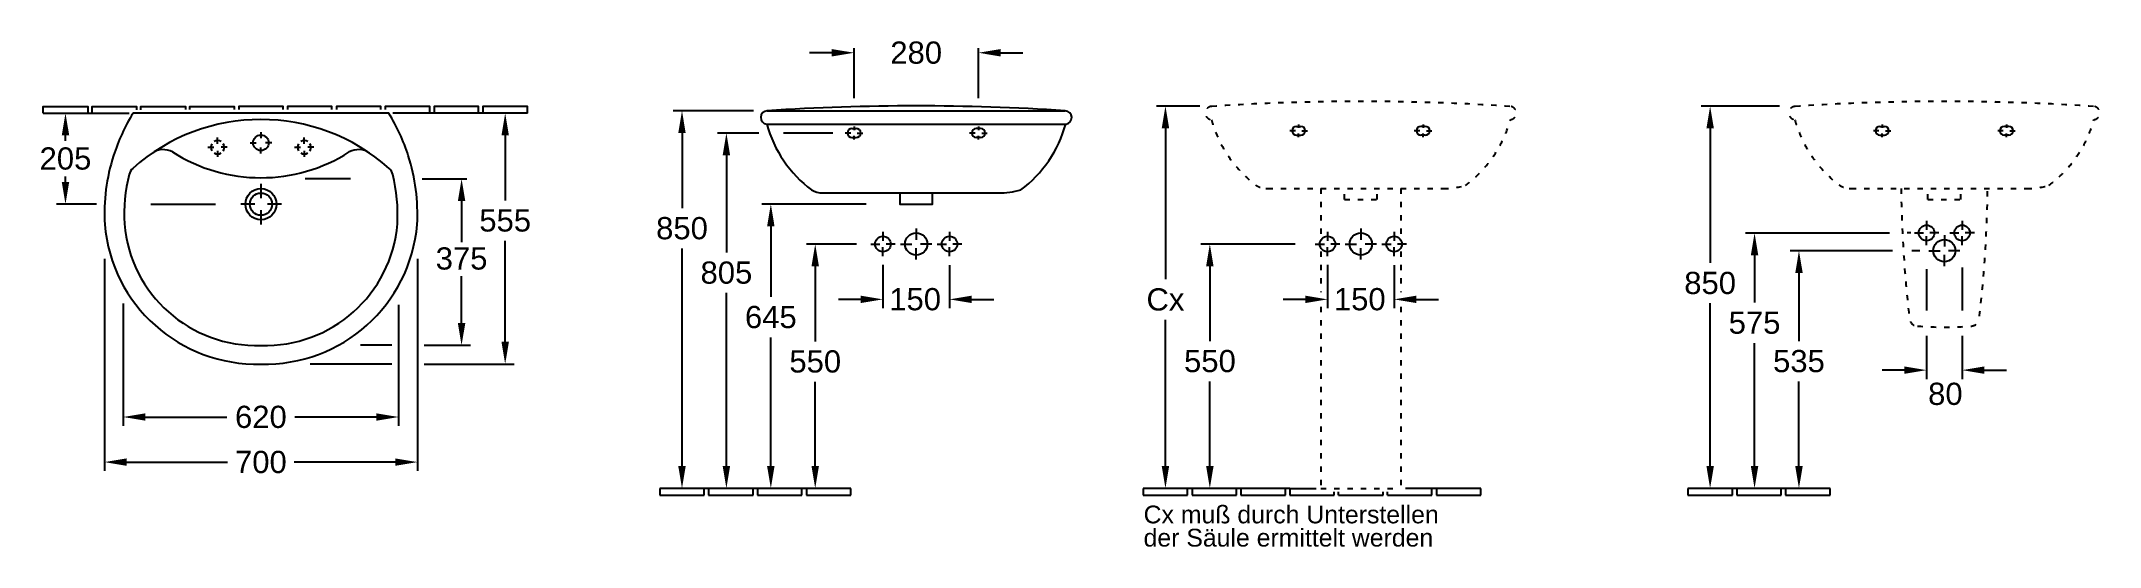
# Model space of a CAD drawing. Extents: x 314 to 4949, y 466 to 1604.
import ezdxf

# ---------------------------------------------------------------- set-up
doc = ezdxf.new("R2010")
doc.units = 0
doc.linetypes.add('ACAD_ISO03W100', pattern=[30, 12, -18])
for name, color, linetype in [('DRAUF', 6, 'CONTINUOUS'), ('DRAUF_Abfluss', 7, 'CONTINUOUS'), ('DRAUF_Bemassung', 7, 'CONTINUOUS'), ('DRAUF_Fliesen', 2, 'CONTINUOUS'), ('DRAUF_Hahnloch', 7, 'CONTINUOUS'), ('FRONT', 6, 'CONTINUOUS'), ('FRONT_Abfluss', 7, 'CONTINUOUS'), ('FRONT_Befestigung', 7, 'CONTINUOUS'), ('FRONT_Bemassung', 7, 'CONTINUOUS'), ('FRONT_Fliesen', 2, 'CONTINUOUS'), ('INST1', 4, 'CONTINUOUS'), ('INST1_Abfluss', 7, 'CONTINUOUS'), ('INST1_Befestigung', 7, 'CONTINUOUS'), ('INST1_Bemassung', 7, 'CONTINUOUS'), ('INST1_Fliesen', 2, 'CONTINUOUS'), ('INST1_Text_Deu', 7, 'CONTINUOUS'), ('INST2', 4, 'CONTINUOUS'), ('INST2_Abfluss', 7, 'CONTINUOUS'), ('INST2_Befestigung', 7, 'CONTINUOUS'), ('INST2_Bemassung', 7, 'CONTINUOUS'), ('INST2_Fliesen', 2, 'CONTINUOUS')]:
    doc.layers.add(name, color=color, linetype=linetype)
doc.styles.get("Standard").update_dxf_attribs({"font": 'ARIAL.TTF'})

msp = doc.modelspace()

# ---------------------------------------------------------------- linework, layer by layer
at = {"layer": 'DRAUF'}
msp.add_lwpolyline([(520.7, 1442.1, 0.060911), (476.7, 1346.3, 0.090628), (456.8, 1191.5, 0.397962), (808.5, 877.2, 0.397962), (1160.3, 1191.5, 0.090628), (1140.4, 1346.3, 0.060911), (1096.4, 1442.1)], format="xyb", close=True, dxfattribs=at)
at = {"layer": 'DRAUF', "color": 1, "linetype": 'Continuous'}
msp.add_circle((808.5, 1237.1), 35, dxfattribs=at)
at = {"layer": 'DRAUF', "color": 5, "linetype": 'Continuous'}
for centre, radius, start, end in [((808.5, 993.6), 434, 48.3101, 131.6899), ((894.1, 1211.1), 393.5, 166.3298, 182.7174), ((537.6, 1297.9), 26.5, 131.6899, 166.3298), ((1079.5, 1297.9), 26.5, 13.6702, 48.3101), ((722.9, 1211.1), 393.5, 357.2826, 13.6702)]:
    msp.add_arc(centre, radius, start, end, dxfattribs=at)
at = {"layer": 'DRAUF', "color": 4}
for centre, radius, start, end in [((588.9, 1316.8), 43.1, 61.1582, 125.1792), ((808.5, 1666.4), 369.8, 237.4704, 302.5296), ((1028.2, 1316.8), 43.1, 54.8208, 118.8418)]:
    msp.add_arc(centre, radius, start, end, dxfattribs=at)
at = {"layer": 'DRAUF', "color": 5}
for centre, start, end in [((798.5, 1217.6), 184.8228, 271.9329), ((818.6, 1217.6), 268.0671, 355.1772)]:
    msp.add_arc(centre, 298.5, start, end, dxfattribs=at)
at = {"layer": 'DRAUF_Abfluss', "color": 1, "linetype": 'Continuous'}
for p, q in [((808.5, 1282.6), (808.5, 1250.9)), ((794.7, 1237.1), (763.1, 1237.1)), ((808.5, 1223.3), (808.5, 1191.6)), ((854.7, 1237.1), (823.1, 1237.1))]:
    msp.add_line(p, q, dxfattribs=at)
at = {"layer": 'DRAUF_Abfluss', "color": 4, "linetype": 'Continuous'}
msp.add_circle((808.5, 1237.1), 25, dxfattribs=at)
at = {"layer": 'DRAUF_Bemassung'}
for p, q in [((368.5, 1379.6), (368.5, 1392.1)), ((1358.5, 1392.1), (1358.5, 1245.6)), ((368.5, 1287.1), (368.5, 1299.6)), ((1009.9, 1294.3), (908.2, 1294.3)), ((1171.8, 1294.3), (1272.4, 1294.3)), ((438.1, 1237.1), (348.5, 1237.1)), ((560.5, 1237.1), (706.5, 1237.1)), ((1260.3, 1244.3), (1260.3, 1151.5)), ((456.2, 1113.7), (456.2, 636.4)), ((1160.9, 1113.7), (1160.9, 636.4)), ((1358.5, 927.2), (1358.5, 1154.6)), ((1260.3, 969.3), (1260.3, 1075.3)), ((498.5, 1013.3), (498.5, 737.9)), ((1118.5, 1010.7), (1118.5, 737.9)), ((1103.5, 919.3), (1032.6, 919.3)), ((1175.9, 919.3), (1280.3, 919.3)), ((1103.5, 877.2), (919.1, 877.2)), ((1175.9, 877.2), (1378.5, 877.2)), ((548.5, 757.9), (732.1, 757.9)), ((1068.5, 757.9), (885, 757.9)), ((506.2, 656.4), (733.4, 656.4)), ((1110.9, 656.4), (883.7, 656.4))]:
    msp.add_line(p, q, dxfattribs=at)
for points in [[(360.2, 1392.1), (376.9, 1392.1), (368.5, 1442.1)], [(1350.2, 1392.1), (1366.9, 1392.1), (1358.5, 1442.1)], [(360.2, 1287.1), (376.9, 1287.1), (368.5, 1237.1)], [(1252, 1244.3), (1268.7, 1244.3), (1260.3, 1294.3)], [(1252, 969.3), (1268.7, 969.3), (1260.3, 919.3)], [(1350.2, 927.2), (1366.9, 927.2), (1358.5, 877.2)], [(548.5, 766.2), (548.5, 749.6), (498.5, 757.9)], [(1068.5, 766.2), (1068.5, 749.6), (1118.5, 757.9)], [(506.2, 664.7), (506.2, 648), (456.2, 656.4)], [(1110.9, 664.7), (1110.9, 648), (1160.9, 656.4)]]:
    msp.add_solid(points, dxfattribs=at)
at = {"layer": 'DRAUF_Fliesen'}
for p, q in [((318.5, 1442.1), (418.5, 1442.1)), ((418.5, 1442.1), (428.5, 1442.1)), ((428.5, 1442.1), (511.8, 1442.1)), ((1188.5, 1442.1), (1105.6, 1442.1)), ((1198.5, 1442.1), (1188.5, 1442.1)), ((1298.5, 1442.1), (1198.5, 1442.1)), ((1308.5, 1442.1), (1298.5, 1442.1)), ((1408.5, 1442.1), (1308.5, 1442.1))]:
    msp.add_line(p, q, dxfattribs=at)
for points in [[(318.5, 1442.1), (318.5, 1457.1), (418.5, 1457.1), (418.5, 1442.1)], [(428.5, 1442.1), (428.5, 1457.1), (528.5, 1457.1), (528.5, 1449.4)], [(538.5, 1449.6), (538.5, 1457.1), (638.5, 1457.1), (638.5, 1450.2)], [(648.5, 1450.2), (648.5, 1457.1), (748.5, 1457.1), (748.5, 1450.2)], [(858.5, 1450.2), (858.5, 1457.1), (758.5, 1457.1), (758.5, 1450.2)], [(968.5, 1450.2), (968.5, 1457.1), (868.5, 1457.1), (868.5, 1450.2)], [(1078.5, 1450.2), (1078.5, 1457.1), (978.5, 1457.1), (978.5, 1450.2)], [(1188.5, 1442.1), (1188.5, 1457.1), (1088.5, 1457.1), (1088.5, 1450.3)], [(1298.5, 1442.1), (1298.5, 1457.1), (1198.5, 1457.1), (1198.5, 1442.1)], [(1408.5, 1442.1), (1408.5, 1457.1), (1308.5, 1457.1), (1308.5, 1442.1)]]:
    msp.add_lwpolyline(points, dxfattribs=at)
at = {"layer": 'DRAUF_Hahnloch', "color": 1, "linetype": 'Continuous'}
for p, q in [((808.5, 1399.5), (808.5, 1385.8)), ((689.1, 1365.2), (702.9, 1365.2)), ((711, 1373.3), (711, 1387)), ((711, 1357), (711, 1343.3)), ((732.9, 1365.2), (719.1, 1365.2)), ((784.2, 1375.2), (797.9, 1375.2)), ((808.5, 1350.8), (808.5, 1364.5)), ((832.9, 1375.2), (819.2, 1375.2)), ((884.2, 1365.2), (897.9, 1365.2)), ((906.1, 1373.3), (906.1, 1387)), ((906.1, 1357), (906.1, 1343.3)), ((927.9, 1365.2), (914.2, 1365.2))]:
    msp.add_line(p, q, dxfattribs=at)
at = {"layer": 'DRAUF_Hahnloch', "color": 2, "linetype": 'Continuous'}
msp.add_circle((808.5, 1375.2), 17.5, dxfattribs=at)
at = {"layer": 'DRAUF_Hahnloch', "color": 7, "linetype": 'Continuous'}
for centre, start, end in [((711, 1365.2), 148.745, 211.255), ((711, 1365.2), 58.745, 121.255), ((711, 1365.2), 238.745, 301.255), ((711, 1365.2), 328.745, 31.255), ((906.1, 1365.2), 148.745, 211.255), ((906.1, 1365.2), 58.745, 121.255), ((906.1, 1365.2), 238.745, 301.255), ((906.1, 1365.2), 328.745, 31.255)]:
    msp.add_arc(centre, 15, start, end, dxfattribs=at)
at = {"layer": 'FRONT'}
for p, q in [((1948.3, 1447.3), (2619.5, 1447.3)), ((1947.2, 1417.3), (2620.5, 1417.3)), ((2073.6, 1262.3), (2469.2, 1262.3))]:
    msp.add_line(p, q, dxfattribs=at)
at = {"layer": 'FRONT', "color": 4}
msp.add_lwpolyline([(2247.1, 1262.3), (2247.1, 1237.3), (2320.7, 1237.3), (2320.7, 1262.3)], dxfattribs=at)
at = {"layer": 'FRONT'}
for centre, radius, start, end in [((1948.9, 1432.3), 15.1, 92.3467, 263.6586), ((2618.9, 1432.3), 15.1, 276.3414, 87.6533), ((2216.1, 1492.3), 279.1, 195.5762, 233.0719), ((2351.7, 1492.3), 279.1, 306.9281, 344.4238), ((2073.6, 1312.3), 50, 239.7212, 270), ((2469.5, 1448.2), 185.8, 269.8995, 285.5726)]:
    msp.add_arc(centre, radius, start, end, dxfattribs=at)
at = {"layer": 'FRONT', "color": 3}
msp.add_arc((2283.9, -3624.3), 5082.7, 86.2141, 93.7859, dxfattribs=at)
at = {"layer": 'FRONT_Abfluss', "color": 1, "linetype": 'Continuous'}
for p, q in [((2208.9, 1174.8), (2208.9, 1154.5)), ((2283.9, 1182.3), (2283.9, 1156.9)), ((2358.9, 1174.8), (2358.9, 1154.5)), ((2181.4, 1147.3), (2201.8, 1147.4)), ((2208.9, 1119.8), (2208.9, 1140.2)), ((2236.4, 1147.3), (2216, 1147.3)), ((2248.9, 1147.3), (2274.3, 1147.3)), ((2283.9, 1112.3), (2283.9, 1137.8)), ((2318.9, 1147.3), (2293.4, 1147.3)), ((2331.4, 1147.3), (2351.8, 1147.3)), ((2358.9, 1119.8), (2358.9, 1140.2)), ((2386.4, 1147.3), (2366, 1147.4))]:
    msp.add_line(p, q, dxfattribs=at)
at = {"layer": 'FRONT_Abfluss', "color": 2, "linetype": 'Continuous'}
for centre in [(2208.9, 1147.3), (2358.9, 1147.3)]:
    msp.add_circle(centre, 17.5, dxfattribs=at)
at = {"layer": 'FRONT_Abfluss', "color": 4, "linetype": 'Continuous'}
msp.add_circle((2283.9, 1147.3), 25, dxfattribs=at)
at = {"layer": 'FRONT_Befestigung', "color": 1, "linetype": 'Continuous'}
for p, q in [((2136.5, 1397.3), (2124.2, 1397.3)), ((2143.9, 1411.7), (2143.9, 1403.7)), ((2143.9, 1383), (2143.9, 1390.9)), ((2151.3, 1397.3), (2163.6, 1397.3)), ((2416.5, 1397.3), (2404.2, 1397.3)), ((2423.9, 1411.7), (2423.9, 1403.7)), ((2423.9, 1383), (2423.9, 1390.9)), ((2431.3, 1397.3), (2443.6, 1397.3))]:
    msp.add_line(p, q, dxfattribs=at)
at = {"layer": 'FRONT_Befestigung', "color": 7, "linetype": 'Continuous'}
for p, q in [((2138.9, 1407.3), (2148.9, 1407.3)), ((2428.9, 1407.3), (2418.9, 1407.3)), ((2138.9, 1387.3), (2148.9, 1387.3)), ((2428.9, 1387.3), (2418.9, 1387.3))]:
    msp.add_line(p, q, dxfattribs=at)
for centre, start, end in [((2138.9, 1397.3), 90, 270), ((2148.9, 1397.3), 270, 90), ((2418.9, 1397.3), 90, 270), ((2428.9, 1397.3), 270, 90)]:
    msp.add_arc(centre, 10, start, end, dxfattribs=at)
at = {"layer": 'FRONT_Bemassung'}
for p, q in [((2093.9, 1578), (2043.9, 1578)), ((2143.9, 1475.8), (2143.9, 1588)), ((2423.9, 1475.8), (2423.9, 1588)), ((2473.9, 1578), (2523.9, 1578)), ((1917.9, 1447.3), (1736.6, 1447.3)), ((1756.6, 1397.3), (1756.6, 1228.2)), ((1929.6, 1397.3), (1836.6, 1397.3)), ((2096.5, 1397.3), (1985.1, 1397.3)), ((1856.6, 1347.3), (1856.6, 1128.2)), ((2170.9, 1237.3), (1936.6, 1237.3)), ((1956.6, 1187.3), (1956.6, 1028.2)), ((1756.6, 647.3), (1756.6, 1137.2)), ((2149.3, 1147.3), (2036.6, 1147.3)), ((2056.6, 1097.3), (2056.6, 928.2)), ((2208.9, 1100.3), (2208.9, 1002.8)), ((2358.9, 1100), (2358.9, 1002.8)), ((1856.6, 647.3), (1856.6, 1037.2)), ((2158.9, 1022.8), (2108.9, 1022.8)), ((2408.9, 1022.8), (2458.9, 1022.8)), ((1956.6, 647.3), (1956.6, 937.2)), ((2056.6, 647.3), (2056.6, 837.2))]:
    msp.add_line(p, q, dxfattribs=at)
for points in [[(2093.9, 1586.3), (2093.9, 1569.6), (2143.9, 1578)], [(2473.9, 1586.3), (2473.9, 1569.6), (2423.9, 1578)], [(1748.2, 1397.3), (1764.9, 1397.3), (1756.6, 1447.3)], [(1848.2, 1347.3), (1864.9, 1347.3), (1856.6, 1397.3)], [(1948.2, 1187.3), (1964.9, 1187.3), (1956.6, 1237.3)], [(2048.2, 1097.3), (2064.9, 1097.3), (2056.6, 1147.3)], [(2158.9, 1031.1), (2158.9, 1014.4), (2208.9, 1022.8)], [(2408.9, 1031.1), (2408.9, 1014.4), (2358.9, 1022.8)], [(1748.2, 647.3), (1764.9, 647.3), (1756.6, 597.3)], [(1848.2, 647.3), (1864.9, 647.3), (1856.6, 597.3)], [(1948.2, 647.3), (1964.9, 647.3), (1956.6, 597.3)], [(2048.2, 647.3), (2064.9, 647.3), (2056.6, 597.3)]]:
    msp.add_solid(points, dxfattribs=at)
at = {"layer": 'FRONT_Fliesen'}
for p, q in [((1806.6, 597.3), (1706.6, 597.3)), ((1706.6, 597.3), (1706.6, 582.3)), ((1706.6, 582.3), (1806.6, 582.3)), ((1816.6, 597.3), (1806.6, 597.3)), ((1806.6, 582.3), (1806.6, 597.3)), ((1916.6, 597.3), (1816.6, 597.3)), ((1816.6, 597.3), (1816.6, 582.3)), ((1816.6, 582.3), (1916.6, 582.3)), ((1926.6, 597.3), (1916.6, 597.3)), ((1916.6, 582.3), (1916.6, 597.3)), ((2026.6, 597.3), (1926.6, 597.3)), ((1926.6, 597.3), (1926.6, 582.3)), ((1926.6, 582.3), (2026.6, 582.3)), ((2026.6, 582.3), (2026.6, 597.3)), ((2036.6, 597.3), (2026.6, 597.3)), ((2136.6, 597.3), (2036.6, 597.3)), ((2036.6, 597.3), (2036.6, 582.3)), ((2036.6, 582.3), (2136.6, 582.3)), ((2136.6, 582.3), (2136.6, 597.3))]:
    msp.add_line(p, q, dxfattribs=at)
at = {"layer": 'INST1', "color": 4, "linetype": 'ACAD_ISO03W100'}
for p, q in [((3195, 1272.3), (3195, 1163.9)), ((3248.2, 1247.3), (3248.2, 1272.3)), ((3321.9, 1247.3), (3321.9, 1272.3)), ((3375, 1272.3), (3375, 1163.9)), ((3248.2, 1247.3), (3321.9, 1247.3)), ((3195, 1130.8), (3195, 1039.3)), ((3375, 1130.8), (3375, 1039.3)), ((3195, 1006.2), (3195, 597.3)), ((3375, 1006.2), (3375, 597.3)), ((3195, 597.3), (3375, 597.3))]:
    msp.add_line(p, q, dxfattribs=at)
msp.add_lwpolyline([(3070.8, 1272.5, 0.020039), (3074.8, 1272.3), (3470.3, 1272.3, 0.068494), (3520.5, 1279.2, 0.165081), (3621.7, 1427.3, 0.926918), (3620.6, 1457.3, 0.03305), (2949.4, 1457.3, 0.926918), (2948.4, 1427.3, 0.165081), (3049.6, 1279.2, 0.046818), (3058, 1275.2, 0.046818)], format="xyb", dxfattribs=at)
at = {"layer": 'INST1_Abfluss', "color": 1, "linetype": 'Continuous'}
for p, q in [((3210, 1174.8), (3210.1, 1154.4)), ((3285, 1182.3), (3285, 1156.9)), ((3360, 1174.8), (3360, 1154.4)), ((3182.5, 1147.3), (3202.9, 1147.4)), ((3210, 1119.8), (3210, 1140.2)), ((3237.5, 1147.3), (3217.2, 1147.3)), ((3250, 1147.3), (3275.5, 1147.3)), ((3285, 1112.3), (3285, 1137.8)), ((3320, 1147.3), (3294.6, 1147.3)), ((3332.5, 1147.3), (3352.9, 1147.3)), ((3360, 1119.8), (3360.1, 1140.2)), ((3387.5, 1147.3), (3367.2, 1147.4))]:
    msp.add_line(p, q, dxfattribs=at)
at = {"layer": 'INST1_Abfluss', "color": 2, "linetype": 'Continuous'}
for centre in [(3210, 1147.3), (3360, 1147.3)]:
    msp.add_circle(centre, 17.5, dxfattribs=at)
at = {"layer": 'INST1_Abfluss', "color": 4, "linetype": 'Continuous'}
msp.add_circle((3285, 1147.3), 25, dxfattribs=at)
at = {"layer": 'INST1_Befestigung', "color": 1, "linetype": 'Continuous'}
for p, q in [((3137.6, 1402.3), (3125.3, 1402.3)), ((3145, 1416.7), (3145, 1408.7)), ((3145, 1388), (3145, 1395.9)), ((3152.5, 1402.3), (3164.8, 1402.3)), ((3417.6, 1402.3), (3405.3, 1402.3)), ((3425, 1416.7), (3425, 1408.7)), ((3425, 1388), (3425, 1395.9)), ((3432.5, 1402.3), (3444.8, 1402.3))]:
    msp.add_line(p, q, dxfattribs=at)
at = {"layer": 'INST1_Befestigung', "color": 7, "linetype": 'Continuous'}
for p, q in [((3140, 1412.3), (3150, 1412.3)), ((3140, 1392.3), (3150, 1392.3)), ((3430, 1412.3), (3420, 1412.3)), ((3430, 1392.3), (3420, 1392.3))]:
    msp.add_line(p, q, dxfattribs=at)
for centre, start, end in [((3140, 1402.3), 90, 270), ((3150, 1402.3), 270, 90), ((3420, 1402.3), 90, 270), ((3430, 1402.3), 270, 90)]:
    msp.add_arc(centre, 10, start, end, dxfattribs=at)
at = {"layer": 'INST1_Bemassung'}
for p, q in [((2922.6, 1458.1), (2825, 1458.1)), ((2845, 1408.1), (2845, 1068.2)), ((3137.1, 1147.3), (2925, 1147.3)), ((2945, 1097.3), (2945, 929)), ((2845, 647.3), (2845, 976.5)), ((2945, 647.3), (2945, 838))]:
    msp.add_line(p, q, dxfattribs=at)
at = {"layer": 'INST1_Bemassung', "linetype": 'ByBlock'}
for p, q in [((3210, 1100.3), (3210, 1002.8)), ((3360.1, 1100), (3360.1, 1002.8)), ((3160, 1022.8), (3110, 1022.8)), ((3410.1, 1022.8), (3460.1, 1022.8))]:
    msp.add_line(p, q, dxfattribs=at)
at = {"layer": 'INST1_Bemassung'}
for points in [[(2836.7, 1408.1), (2853.4, 1408.1), (2845, 1458.1)], [(2936.7, 1097.3), (2953.4, 1097.3), (2945, 1147.3)], [(2836.7, 647.3), (2853.4, 647.3), (2845, 597.3)], [(2936.7, 647.3), (2953.4, 647.3), (2945, 597.3)]]:
    msp.add_solid(points, dxfattribs=at)
at = {"layer": 'INST1_Bemassung', "linetype": 'ByBlock'}
for points in [[(3160, 1031.1), (3160, 1014.4), (3210, 1022.8)], [(3410.1, 1031.1), (3410.1, 1014.4), (3360.1, 1022.8)]]:
    msp.add_solid(points, dxfattribs=at)
at = {"layer": 'INST1_Fliesen'}
for p, q in [((2895, 597.3), (2795, 597.3)), ((2795, 597.3), (2795, 582.3)), ((2795, 582.3), (2895, 582.3)), ((2895, 582.3), (2895, 597.3)), ((2905, 597.3), (2895, 597.3)), ((3005, 597.3), (2905, 597.3)), ((2905, 597.3), (2905, 582.3)), ((2905, 582.3), (3005, 582.3)), ((3005, 582.3), (3005, 597.3)), ((3015, 597.3), (3005, 597.3)), ((3115, 597.3), (3015, 597.3)), ((3015, 597.3), (3015, 582.3)), ((3015, 582.3), (3115, 582.3)), ((3115, 582.3), (3115, 597.3)), ((3125, 597.3), (3115, 597.3)), ((3125, 597.3), (3125, 582.3)), ((3125, 597.3), (3184.7, 597.3)), ((3125, 582.3), (3225, 582.3)), ((3225, 582.3), (3225, 589.2)), ((3235, 582.3), (3235, 589.2)), ((3235, 582.3), (3335, 582.3)), ((3335, 582.3), (3335, 589.2)), ((3345, 582.3), (3345, 589.2)), ((3345, 582.3), (3445, 582.3)), ((3445, 597.3), (3385.4, 597.3)), ((3445, 582.3), (3445, 597.3)), ((3455, 597.3), (3445, 597.3)), ((3555, 597.3), (3455, 597.3)), ((3455, 597.3), (3455, 582.3)), ((3455, 582.3), (3555, 582.3)), ((3555, 582.3), (3555, 597.3))]:
    msp.add_line(p, q, dxfattribs=at)
at = {"layer": 'INST2', "color": 4, "linetype": 'ACAD_ISO03W100'}
for p, q in [((4561.9, 1247.3), (4561.9, 1272.3)), ((4635.6, 1247.3), (4635.6, 1272.3)), ((4561.9, 1247.3), (4635.6, 1247.3))]:
    msp.add_line(p, q, dxfattribs=at)
msp.add_lwpolyline([(4384.5, 1272.5, 0.020039), (4388.5, 1272.3), (4784, 1272.3, 0.068494), (4834.2, 1279.2, 0.165081), (4935.4, 1427.3, 0.926918), (4934.4, 1457.3, 0.03305), (4263.2, 1457.3, 0.926918), (4262.1, 1427.3, 0.165081), (4363.3, 1279.2, 0.046818), (4371.8, 1275.2, 0.046818)], format="xyb", dxfattribs=at)
for centre, radius, start, end in [((7332.2, 1308.8), 2831.2, 180.7373, 186.5723), ((1865.3, 1308.8), 2831.2, 353.4277, 359.2627), ((4539.3, 982), 19.4, 208.1528, 266.621), ((4598.8, 1750.7), 790.4, 265.6038, 274.3962), ((4658.2, 982), 19.4, 273.379, 331.8472)]:
    msp.add_arc(centre, radius, start, end, dxfattribs=at)
at = {"layer": 'INST2_Abfluss', "color": 1, "linetype": 'Continuous'}
for p, q in [((4531.3, 1172.3), (4551.6, 1172.4)), ((4558.8, 1144.8), (4558.7, 1165.2)), ((4558.8, 1199.8), (4558.8, 1179.5)), ((4586.3, 1172.3), (4565.9, 1172.3)), ((4598.8, 1167.3), (4598.8, 1141.9)), ((4611.3, 1172.3), (4631.6, 1172.3)), ((4638.8, 1199.8), (4638.7, 1179.5)), ((4638.8, 1144.8), (4638.8, 1165.2)), ((4666.3, 1172.3), (4645.9, 1172.4)), ((4563.8, 1132.3), (4589.2, 1132.3)), ((4598.8, 1097.3), (4598.8, 1122.8)), ((4633.8, 1132.3), (4608.3, 1132.3))]:
    msp.add_line(p, q, dxfattribs=at)
at = {"layer": 'INST2_Abfluss', "color": 2, "linetype": 'Continuous'}
for centre in [(4558.8, 1172.3), (4638.8, 1172.3)]:
    msp.add_circle(centre, 17.5, dxfattribs=at)
at = {"layer": 'INST2_Abfluss', "color": 4, "linetype": 'Continuous'}
msp.add_circle((4598.8, 1132.3), 25, dxfattribs=at)
at = {"layer": 'INST2_Befestigung', "color": 1, "linetype": 'Continuous'}
for p, q in [((4451.3, 1402.3), (4439, 1402.3)), ((4451.3, 1402.3), (4439, 1402.3)), ((4458.8, 1416.7), (4458.8, 1408.7)), ((4458.8, 1416.7), (4458.8, 1408.7)), ((4458.8, 1388), (4458.8, 1395.9)), ((4458.8, 1388), (4458.8, 1395.9)), ((4466.2, 1402.3), (4478.5, 1402.3)), ((4466.2, 1402.3), (4478.5, 1402.3)), ((4731.3, 1402.3), (4719, 1402.3)), ((4731.3, 1402.3), (4719, 1402.3)), ((4738.8, 1416.7), (4738.8, 1408.7)), ((4738.8, 1416.7), (4738.8, 1408.7)), ((4738.8, 1388), (4738.8, 1395.9)), ((4738.8, 1388), (4738.8, 1395.9)), ((4746.2, 1402.3), (4758.5, 1402.3)), ((4746.2, 1402.3), (4758.5, 1402.3))]:
    msp.add_line(p, q, dxfattribs=at)
at = {"layer": 'INST2_Befestigung', "color": 7, "linetype": 'Continuous'}
for p, q in [((4453.8, 1412.3), (4463.8, 1412.3)), ((4453.8, 1412.3), (4463.8, 1412.3)), ((4453.8, 1392.3), (4463.8, 1392.3)), ((4453.8, 1392.3), (4463.8, 1392.3)), ((4743.8, 1412.3), (4733.8, 1412.3)), ((4743.8, 1412.3), (4733.8, 1412.3)), ((4743.8, 1392.3), (4733.8, 1392.3)), ((4743.8, 1392.3), (4733.8, 1392.3))]:
    msp.add_line(p, q, dxfattribs=at)
for centre, start, end in [((4453.8, 1402.3), 90, 270), ((4453.8, 1402.3), 90, 270), ((4463.8, 1402.3), 270, 90), ((4463.8, 1402.3), 270, 90), ((4733.8, 1402.3), 90, 270), ((4733.8, 1402.3), 90, 270), ((4743.8, 1402.3), 270, 90), ((4743.8, 1402.3), 270, 90)]:
    msp.add_arc(centre, 10, start, end, dxfattribs=at)
at = {"layer": 'INST2_Bemassung'}
for p, q in [((4227.9, 1457.9), (4051.4, 1457.9)), ((4071.4, 1407.9), (4071.4, 1105)), ((4474.9, 1172.1), (4151.4, 1172.1)), ((4523.6, 1172.3), (4515.2, 1172.3)), ((4171.4, 1122.1), (4171.4, 1015.6)), ((4481.9, 1132.3), (4251.4, 1132.3)), ((4543.8, 1132.3), (4525.6, 1132.3)), ((4271.4, 1082.3), (4271.4, 929)), ((4558.8, 1091.1), (4558.8, 997.8)), ((4638.8, 1094.3), (4638.8, 997.7)), ((4071.4, 647.3), (4071.4, 1013.9)), ((4558.7, 940.9), (4558.7, 843.4)), ((4638.8, 940.6), (4638.8, 843.4)), ((4171.4, 647.3), (4171.4, 924.5)), ((4271.4, 647.3), (4271.4, 838)), ((4508.7, 863.4), (4458.7, 863.4)), ((4688.8, 863.4), (4738.8, 863.4))]:
    msp.add_line(p, q, dxfattribs=at)
for points in [[(4063.1, 1407.9), (4079.8, 1407.9), (4071.4, 1457.9)], [(4163.1, 1122.1), (4179.8, 1122.1), (4171.4, 1172.1)], [(4263.1, 1082.3), (4279.8, 1082.3), (4271.4, 1132.3)], [(4508.7, 871.7), (4508.7, 855.1), (4558.7, 863.4)], [(4688.8, 871.7), (4688.8, 855.1), (4638.8, 863.4)], [(4063.1, 647.3), (4079.8, 647.3), (4071.4, 597.3)], [(4163.1, 647.3), (4179.8, 647.3), (4171.4, 597.3)], [(4263.1, 647.3), (4279.8, 647.3), (4271.4, 597.3)]]:
    msp.add_solid(points, dxfattribs=at)
at = {"layer": 'INST2_Fliesen'}
for p, q in [((4121.4, 597.3), (4021.4, 597.3)), ((4021.4, 597.3), (4021.4, 582.3)), ((4021.4, 582.3), (4121.4, 582.3)), ((4131.4, 597.3), (4121.4, 597.3)), ((4121.4, 582.3), (4121.4, 597.3)), ((4231.4, 597.3), (4131.4, 597.3)), ((4131.4, 597.3), (4131.4, 582.3)), ((4131.4, 582.3), (4231.4, 582.3)), ((4241.4, 597.3), (4231.4, 597.3)), ((4231.4, 582.3), (4231.4, 597.3)), ((4341.4, 597.3), (4241.4, 597.3)), ((4241.4, 597.3), (4241.4, 582.3)), ((4241.4, 582.3), (4341.4, 582.3)), ((4341.4, 582.3), (4341.4, 597.3))]:
    msp.add_line(p, q, dxfattribs=at)

# ---------------------------------------------------------------- texts
at = {"layer": 'DRAUF_Bemassung', "char_height": 50, "attachment_point": 5}
for s, insert in [('205', (368.5, 1339.6)), ('555', (1358.5, 1200.1)), ('375', (1260.3, 1114.5)), ('620', (808.5, 757.9)), ('700', (808.5, 656.4))]:
    msp.add_mtext(s, dxfattribs=dict(at, insert=insert))
at = {"layer": 'FRONT_Bemassung'}
msp.add_text('150', height=50, dxfattribs=at).set_placement((2223.2, 998.2))
at = {"layer": 'FRONT_Bemassung', "char_height": 50, "attachment_point": 5}
for s, insert in [('\\A1;280', (2283.9, 1578)), ('\\A1;850', (1756.6, 1182.7)), ('805', (1856.6, 1082.7)), ('645', (1956.6, 982.7)), ('\\A1;550', (2056.6, 882.7))]:
    msp.add_mtext(s, dxfattribs=dict(at, insert=insert))
at = {"layer": 'INST1_Bemassung'}
for s, p in [('150', (3224.3, 998.2)), ('550', (2887, 858.9))]:
    msp.add_text(s, height=50, dxfattribs=at).set_placement(p)
at = {"layer": 'INST1_Bemassung', "insert": (2845, 1022.3), "char_height": 50, "attachment_point": 5}
msp.add_mtext('\\A1;Cx', dxfattribs=at)
at = {"layer": 'INST1_Text_Deu', "char_height": 40, "width": 854, "attachment_point": 1, "line_spacing_factor": 0.8}
for s, insert in [('\\A1;Cx muß durch Unterstellen', (2795.9, 558.5)), ('\\A1;der Säule ermittelt werden', (2795.8, 506.2))]:
    msp.add_mtext(s, dxfattribs=dict(at, insert=insert))
at = {"layer": 'INST2_Bemassung'}
msp.add_text('80', height=50, dxfattribs=at).set_placement((4562.2, 785.1))
at = {"layer": 'INST2_Bemassung', "char_height": 50, "attachment_point": 5}
for s, insert in [('\\A1;850', (4071.4, 1059.4)), ('575', (4171.4, 970)), ('535', (4271.4, 883.5))]:
    msp.add_mtext(s, dxfattribs=dict(at, insert=insert))

doc.saveas('drawing.dxf')
